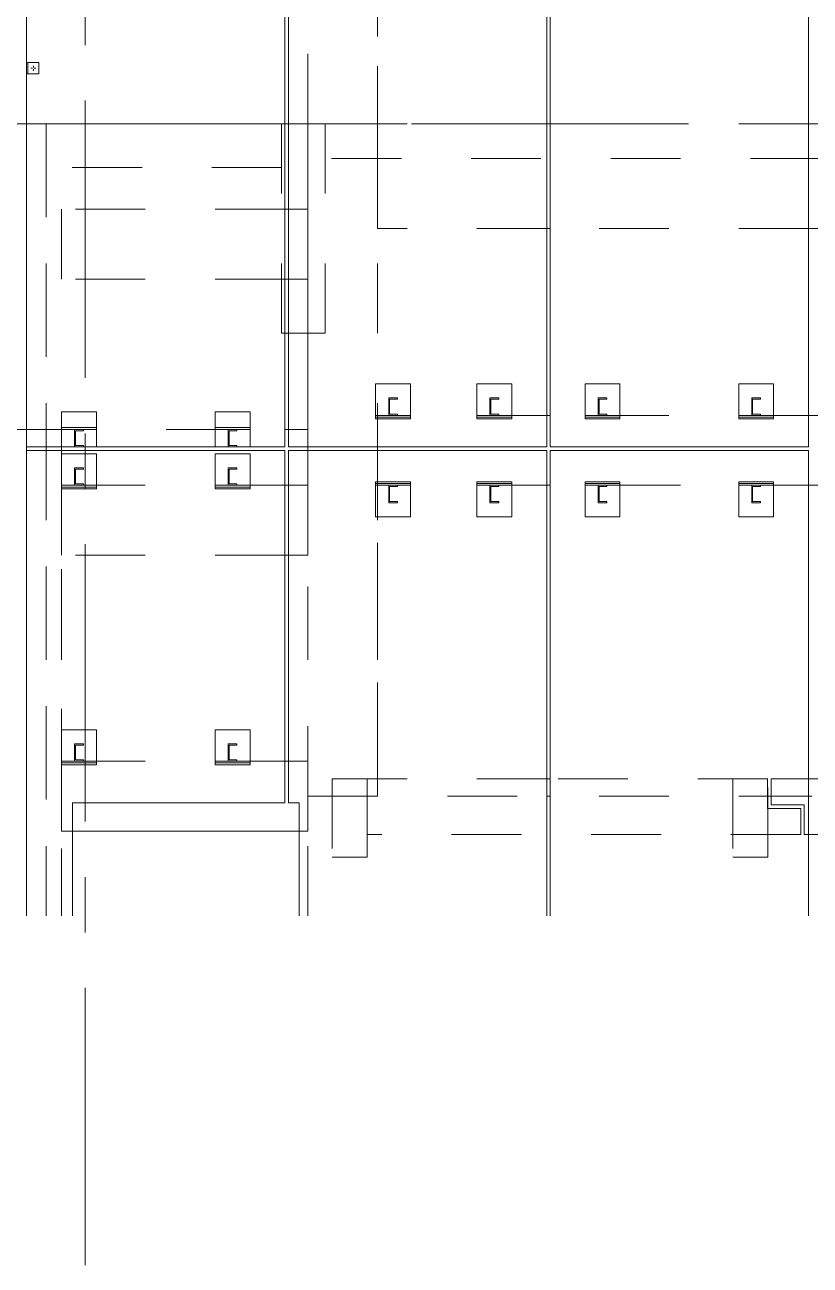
# Model space of a CAD drawing. Header units: millimetres. Extents: x 652937 to 1670132, y 1473552 to 2851037.
# Drawn here: x 663596.63 to 663601.13, y 1524455.21 to 1524462.31 of the extents above; entities that cross this region are included whole.
import ezdxf

# ---------------------------------------------------------------- set-up
doc = ezdxf.new("R2010")
doc.units = ezdxf.units.MM
doc.linetypes.add('XKITLINE00', pattern=[0])
doc.linetypes.add('XKITLINE02', pattern=[4, 2, -2])
for name, color, linetype, lineweight in [('Bolt', 7, 'Continuous', 0), ('Part', 7, 'Continuous', 0), ('S-GRID', 7, 'Continuous', 9)]:
    doc.layers.add(name, color=color, linetype=linetype, lineweight=lineweight)

# ---------------------------------------------------------------- blocks, each defined once
blk = doc.blocks.new('*A19991491')
at = {"layer": 'S-GRID', "color": 7, "linetype": 'XKITLINE00', "lineweight": 0}
for p, q in [((729.480443, 31.468115), (737.417943, 31.468115)), ((739.005443, 31.468115), (740.592943, 31.468115)), ((742.180443, 31.468115), (750.117943, 31.468115)), ((751.705443, 31.468115), (753.292943, 31.468115))]:
    blk.add_line(p, q, dxfattribs=at)
blk = doc.blocks.new('*A20001492')
at = {"layer": 'Part', "color": 7, "linetype": 'XKITLINE00', "lineweight": 0}
for p, q in [((694.159217, 31.468115), (716.152661, 31.468115)), ((694.159217, 31.468115), (694.159217, 25.957098)), ((723.652661, 31.468115), (723.552661, 31.468115)), ((731.152682, 31.468115), (731.052661, 31.468115)), ((738.652682, 31.468115), (738.552682, 31.468115)), ((694.159217, 23.357098), (694.159217, 22.718115)), ((694.159217, 22.718115), (731.152682, 22.718115)), ((738.652682, 22.718115), (738.552682, 22.718115))]:
    blk.add_line(p, q, dxfattribs=at)
at = {"layer": 'Part', "color": 7, "linetype": 'XKITLINE02', "lineweight": 0}
for p, q in [((694.159227, 22.718115), (694.159227, 31.468115)), ((716.152661, 31.468115), (723.552661, 31.468115)), ((739.209203, 31.468115), (723.652661, 31.468115)), ((731.052661, 31.468115), (723.652661, 31.468115)), ((738.552682, 31.468115), (731.152682, 31.468115)), ((739.209203, 31.468115), (739.209193, 31.468115)), ((739.209193, 31.468115), (739.209193, 22.718115)), ((739.209203, 22.718115), (739.209203, 31.468115)), ((694.159217, 25.957098), (694.159217, 23.357098)), ((731.152682, 22.718115), (738.552682, 22.718115)), ((739.209203, 22.718115), (738.652682, 22.718115)), ((739.209193, 22.718115), (739.209203, 22.718115))]:
    blk.add_line(p, q, dxfattribs=at)
blk = doc.blocks.new('*A22151706')
at = {"layer": 'Part', "color": 7, "linetype": 'XKITLINE02', "lineweight": 0}
for p, q in [((739.209193, 8.791279), (739.209193, 12.218115)), ((739.209193, 12.218115), (746.052682, 12.218115)), ((739.209262, 8.791279), (739.209262, 12.218115)), ((753.552682, 12.218115), (746.152682, 12.218115)), ((768.552682, 12.218115), (753.652682, 12.218115)), ((776.052682, 12.218115), (768.652682, 12.218115)), ((784.389207, 12.218115), (776.152682, 12.218115)), ((784.389138, 8.791279), (784.389138, 12.218115)), ((784.389207, 8.791279), (784.389207, 12.218115))]:
    blk.add_line(p, q, dxfattribs=at)
at = {"layer": 'Part', "color": 7, "linetype": 'XKITLINE00', "lineweight": 0}
for p, q in [((746.152682, 12.218115), (746.052682, 12.218115)), ((753.652682, 12.218115), (753.552682, 12.218115)), ((768.652682, 12.218115), (768.552682, 12.218115)), ((776.152682, 12.218115), (776.052682, 12.218115))]:
    blk.add_line(p, q, dxfattribs=at)
blk = doc.blocks.new('*A22161707')
at = {"layer": 'Part', "color": 7, "linetype": 'XKITLINE02', "lineweight": 0}
for p, q in [((752.38379, 12.718115), (751.38378, 12.718115)), ((751.38378, 12.718115), (751.38378, 10.468115)), ((752.38378, 10.468115), (752.38378, 12.718115)), ((752.38379, 10.468115), (751.38378, 10.468115))]:
    blk.add_line(p, q, dxfattribs=at)
blk = doc.blocks.new('*A22171708')
at = {"layer": 'Part', "color": 7, "linetype": 'XKITLINE02', "lineweight": 0}
for p, q in [((746.052682, 12.718115), (740.9091, 12.718115)), ((740.9091, 12.718115), (740.9091, 11.118115)), ((752.37924, 12.718115), (746.152682, 12.718115)), ((752.379231, 11.868115), (752.379231, 12.718115)), ((753.32924, 11.868115), (752.379231, 11.868115)), ((753.329231, 11.118115), (753.329231, 11.868115)), ((753.32924, 11.118115), (740.9091, 11.118115))]:
    blk.add_line(p, q, dxfattribs=at)
at = {"layer": 'Part', "color": 7, "linetype": 'XKITLINE00', "lineweight": 0}
blk.add_line((746.152682, 12.718115), (746.052682, 12.718115), dxfattribs=at)
blk = doc.blocks.new('*A22181709')
at = {"layer": 'Part', "color": 7, "linetype": 'XKITLINE02', "lineweight": 0}
for p, q in [((741.209193, 28.468115), (741.209193, 31.468115)), ((741.209193, 31.468115), (741.209201, 31.468115)), ((746.052682, 31.468115), (741.209193, 31.468115)), ((741.209201, 31.468115), (741.209201, 28.468115)), ((753.552682, 31.468115), (746.152682, 31.468115)), ((781.139193, 31.468115), (781.139201, 31.468115)), ((781.139201, 28.468115), (781.139201, 31.468115)), ((741.209201, 28.468115), (741.209193, 28.468115)), ((746.052682, 28.468115), (741.209193, 28.468115)), ((753.552682, 28.468115), (746.152682, 28.468115))]:
    blk.add_line(p, q, dxfattribs=at)
at = {"layer": 'Part', "color": 7, "linetype": 'XKITLINE00', "lineweight": 0}
for p, q in [((746.152682, 31.468115), (746.052682, 31.468115)), ((781.139201, 31.468115), (753.552682, 31.468115)), ((781.139193, 28.468115), (781.139193, 31.468115)), ((746.152682, 28.468115), (746.052682, 28.468115)), ((781.139201, 28.468115), (753.552682, 28.468115))]:
    blk.add_line(p, q, dxfattribs=at)
blk = doc.blocks.new('*A22191710')
at = {"layer": 'Part', "color": 7, "linetype": 'XKITLINE02', "lineweight": 0}
for p, q in [((739.709235, 31.468115), (739.709224, 31.468115)), ((739.709224, 31.468115), (781.889235, 31.468115)), ((739.709224, 30.468115), (739.709224, 31.468115)), ((781.889224, 31.468115), (781.889224, 30.468115)), ((781.889224, 30.468115), (739.709224, 30.468115)), ((781.889224, 30.468115), (781.889235, 30.468115))]:
    blk.add_line(p, q, dxfattribs=at)
blk = doc.blocks.new('*A22201711')
at = {"layer": 'Part', "color": 7, "linetype": 'XKITLINE02', "lineweight": 0}
for p, q in [((741.209193, 23.118115), (741.209193, 22.218115)), ((741.209193, 23.118115), (741.209201, 23.118115)), ((746.052682, 23.118115), (741.209193, 23.118115)), ((741.209201, 23.118115), (741.209201, 21.118115)), ((753.552682, 23.118115), (746.152682, 23.118115)), ((781.884195, 23.118115), (781.884203, 23.118115)), ((781.884203, 21.118115), (781.884203, 23.118115)), ((741.209193, 22.118115), (741.209193, 21.118115)), ((781.884195, 22.118115), (781.884195, 21.118115)), ((741.209193, 21.118115), (741.209201, 21.118115)), ((746.052682, 21.118115), (741.209193, 21.118115)), ((781.884203, 21.118115), (746.152682, 21.118115)), ((753.552682, 21.118115), (746.152682, 21.118115)), ((761.052682, 21.118115), (753.652682, 21.118115)), ((768.552682, 21.118115), (761.152682, 21.118115)), ((776.052682, 21.118115), (768.652682, 21.118115))]:
    blk.add_line(p, q, dxfattribs=at)
at = {"layer": 'Part', "color": 7, "linetype": 'XKITLINE00', "lineweight": 0}
for p, q in [((746.152682, 23.118115), (746.052682, 23.118115)), ((781.884203, 23.118115), (753.552682, 23.118115)), ((781.884195, 23.118115), (781.884195, 22.118115)), ((741.209193, 22.218115), (741.209193, 22.118115)), ((746.152682, 21.118115), (746.052682, 21.118115)), ((753.652682, 21.118115), (753.552682, 21.118115)), ((761.152682, 21.118115), (761.052682, 21.118115)), ((768.652682, 21.118115), (768.552682, 21.118115)), ((776.152682, 21.118115), (776.052682, 21.118115))]:
    blk.add_line(p, q, dxfattribs=at)
blk = doc.blocks.new('*A22211712')
at = {"layer": 'Part', "color": 7, "linetype": 'XKITLINE02', "lineweight": 0}
for p, q in [((752.552741, 21.168115), (751.552735, 21.168115)), ((751.552735, 21.118115), (751.552735, 21.168115)), ((752.552741, 21.118115), (751.552735, 21.118115)), ((751.552741, 21.118115), (751.552741, 21.168115)), ((752.552735, 21.168115), (752.552741, 21.168115)), ((752.552735, 21.118115), (752.552735, 21.168115)), ((752.552741, 21.118115), (752.552735, 21.118115)), ((752.552741, 21.168115), (752.552741, 21.118115))]:
    blk.add_line(p, q, dxfattribs=at)
blk = doc.blocks.new('*A22221713')
at = {"layer": 'Part', "color": 7, "linetype": 'XKITLINE02', "lineweight": 0}
for p, q in [((752.552719, 21.218115), (751.552716, 21.218115)), ((751.552716, 21.218115), (751.552716, 20.218115)), ((751.552719, 20.218115), (751.552719, 21.218115)), ((752.552716, 20.218115), (752.552716, 21.218115)), ((752.552719, 20.218115), (752.552719, 21.218115)), ((751.552716, 20.218115), (752.552719, 20.218115))]:
    blk.add_line(p, q, dxfattribs=at)
blk = doc.blocks.new('*A22231714')
at = {"layer": 'Part', "color": 7, "linetype": 'XKITLINE02', "lineweight": 0}
for p, q in [((752.552719, 24.018115), (751.552716, 24.018115)), ((751.552716, 24.018115), (751.552716, 23.018115)), ((751.552719, 23.018115), (751.552719, 24.018115)), ((752.552716, 23.018115), (752.552716, 24.018115)), ((752.552719, 23.018115), (752.552719, 24.018115)), ((751.552716, 23.018115), (752.552719, 23.018115))]:
    blk.add_line(p, q, dxfattribs=at)
blk = doc.blocks.new('*A22241715')
at = {"layer": 'Part', "color": 7, "linetype": 'XKITLINE02', "lineweight": 0}
for p, q in [((752.552741, 23.118115), (751.552735, 23.118115)), ((751.552735, 23.068115), (751.552735, 23.118115)), ((751.552741, 23.068115), (751.552741, 23.118115)), ((752.552735, 23.118115), (752.552741, 23.118115)), ((752.552735, 23.068115), (752.552735, 23.118115)), ((752.552741, 23.118115), (752.552741, 23.068115)), ((752.552741, 23.068115), (751.552735, 23.068115)), ((752.552741, 23.068115), (752.552735, 23.068115))]:
    blk.add_line(p, q, dxfattribs=at)
blk = doc.blocks.new('*A22321723')
at = {"layer": 'S-GRID', "color": 7, "linetype": 'XKITLINE00', "lineweight": 0}
for p, q in [((732.834214, 33.716279), (732.834214, 35.303779)), ((732.834214, 24.191279), (732.834214, 32.128779)), ((732.834214, 21.016279), (732.834214, 22.603779)), ((732.834214, 11.491279), (732.834214, 19.428779)), ((732.834214, 8.316279), (732.834214, 9.903779)), ((732.834214, -1.208721), (732.834214, 6.728779))]:
    blk.add_line(p, q, dxfattribs=at)
blk = doc.blocks.new('*A22341725')
at = {"layer": 'Part', "color": 7, "linetype": 'XKITLINE00', "lineweight": 0}
for p, q in [((731.152682, 22.218115), (731.152682, 37.118115)), ((738.552682, 22.218115), (738.552682, 37.118115)), ((738.552682, 22.218115), (731.152682, 22.218115)), ((731.152682, 8.791279), (731.152682, 22.118115)), ((731.152687, 22.118115), (731.152682, 22.118115)), ((731.152682, 22.118115), (738.552687, 22.118115)), ((738.552687, 22.218115), (738.552682, 22.218115)), ((738.552682, 22.118115), (738.552682, 12.024105)), ((732.465743, 12.024105), (732.465734, 12.024105)), ((732.465734, 12.024105), (732.465734, 8.791279)), ((738.552682, 12.024105), (732.465734, 12.024105)), ((738.552687, 12.024105), (738.552682, 12.024105))]:
    blk.add_line(p, q, dxfattribs=at)
at = {"layer": 'Part', "color": 7, "linetype": 'XKITLINE02', "lineweight": 0}
for p, q in [((731.152687, 22.218115), (731.152687, 37.118115)), ((738.552687, 37.118115), (738.552687, 22.218115)), ((731.152687, 8.791279), (731.152687, 22.118115)), ((738.552682, 22.218115), (738.552687, 22.218115)), ((738.552687, 22.118115), (738.552687, 12.024105)), ((732.465743, 8.791279), (732.465743, 12.024105)), ((738.552687, 12.024105), (738.552687, 12.024105))]:
    blk.add_line(p, q, dxfattribs=at)
blk = doc.blocks.new('*A22351726')
at = {"layer": 'Part', "color": 7, "linetype": 'XKITLINE00', "lineweight": 0}
for p, q in [((738.652682, 22.218115), (738.652682, 37.118115)), ((746.052682, 22.218115), (746.052682, 37.118115)), ((746.052682, 22.218115), (738.652682, 22.218115)), ((738.652687, 22.118115), (738.652682, 22.118115)), ((738.652682, 22.118115), (746.052687, 22.118115)), ((738.652682, 12.024104), (738.652682, 22.118115)), ((746.052687, 22.218115), (746.052682, 22.218115)), ((746.052682, 22.118115), (746.052682, 8.791279)), ((738.965734, 12.024104), (738.652682, 12.024104)), ((738.965743, 12.024104), (738.965734, 12.024104)), ((738.965734, 8.791279), (738.965734, 12.024104))]:
    blk.add_line(p, q, dxfattribs=at)
at = {"layer": 'Part', "color": 7, "linetype": 'XKITLINE02', "lineweight": 0}
for p, q in [((738.652687, 22.218115), (738.652687, 37.118115)), ((746.052687, 37.118115), (746.052687, 22.218115)), ((738.652687, 12.024104), (738.652687, 22.118115)), ((746.052682, 22.218115), (746.052687, 22.218115)), ((746.052687, 8.791279), (746.052687, 22.118115)), ((738.965743, 12.024104), (738.965743, 8.791279))]:
    blk.add_line(p, q, dxfattribs=at)
blk = doc.blocks.new('*A22401731')
at = {"layer": 'Part', "color": 7, "linetype": 'XKITLINE00', "lineweight": 0}
for p, q in [((746.152682, 22.218115), (746.152682, 37.118115)), ((753.552682, 22.218115), (753.552682, 37.118115)), ((753.552682, 22.218115), (746.152682, 22.218115)), ((746.152687, 22.118115), (746.152682, 22.118115)), ((746.152682, 22.118115), (753.552687, 22.118115)), ((746.152682, 8.791279), (746.152682, 22.118115)), ((753.552687, 22.218115), (753.552682, 22.218115)), ((753.552682, 8.791279), (753.552682, 22.118115))]:
    blk.add_line(p, q, dxfattribs=at)
at = {"layer": 'Part', "color": 7, "linetype": 'XKITLINE02', "lineweight": 0}
for p, q in [((746.152687, 22.218115), (746.152687, 37.118115)), ((753.552687, 22.218115), (753.552687, 37.118115)), ((746.152687, 8.791279), (746.152687, 22.118115)), ((753.552682, 22.218115), (753.552687, 22.218115)), ((753.552687, 22.118115), (753.552687, 8.791279))]:
    blk.add_line(p, q, dxfattribs=at)
blk = doc.blocks.new('*A22501741')
at = {"layer": 'Part', "color": 7, "linetype": 'XKITLINE02', "lineweight": 0}
for p, q in [((739.209193, 47.968115), (739.209193, 37.218115)), ((741.209201, 47.968115), (739.209193, 47.968115)), ((739.209201, 31.468115), (739.209201, 47.968115)), ((741.209193, 47.968115), (741.209193, 37.218115)), ((741.209201, 47.968115), (741.209193, 47.968115)), ((741.209201, 47.968115), (741.209201, 31.468115)), ((739.209193, 37.118115), (739.209193, 31.468115)), ((741.209193, 37.118115), (741.209193, 31.468115)), ((741.209201, 31.468115), (739.209193, 31.468115)), ((741.209193, 31.468115), (741.209201, 31.468115))]:
    blk.add_line(p, q, dxfattribs=at)
at = {"layer": 'Part', "color": 7, "linetype": 'XKITLINE00', "lineweight": 0}
for p, q in [((739.209193, 37.218115), (739.209193, 37.118115)), ((741.209193, 37.218115), (741.209193, 37.118115))]:
    blk.add_line(p, q, dxfattribs=at)
blk = doc.blocks.new('*A23061797')
at = {"layer": 'Part', "color": 7, "linetype": 'XKITLINE02', "lineweight": 0}
for p, q in [((732.152673, 22.718115), (731.152667, 22.718115)), ((731.152667, 22.718115), (731.152667, 22.218115)), ((731.152673, 8.791279), (731.152673, 22.718115)), ((732.152667, 22.718115), (732.152667, 22.218115)), ((732.152673, 22.718115), (732.152673, 8.791279)), ((731.152667, 22.118115), (731.152667, 8.791279)), ((732.152667, 22.118115), (732.152667, 8.791279))]:
    blk.add_line(p, q, dxfattribs=at)
at = {"layer": 'Part', "color": 7, "linetype": 'XKITLINE00', "lineweight": 0}
for p, q in [((731.152667, 22.218115), (731.152667, 22.118115)), ((732.152667, 22.218115), (732.152667, 22.118115))]:
    blk.add_line(p, q, dxfattribs=at)
blk = doc.blocks.new('*A23071798')
at = {"layer": 'Part', "color": 7, "linetype": 'XKITLINE02', "lineweight": 0}
for p, q in [((730.709196, 31.468115), (730.709203, 31.468115)), ((730.709196, 31.468115), (730.709196, 23.357098)), ((731.052661, 31.468115), (730.709196, 31.468115)), ((730.709203, 31.468115), (730.709203, 8.791279)), ((731.709203, 31.468115), (731.152682, 31.468115)), ((731.709196, 31.468115), (731.709196, 22.218115)), ((731.709203, 8.791279), (731.709203, 31.468115)), ((731.709196, 22.118115), (731.709196, 8.791279))]:
    blk.add_line(p, q, dxfattribs=at)
at = {"layer": 'Part', "color": 7, "linetype": 'XKITLINE00', "lineweight": 0}
for p, q in [((731.152682, 31.468115), (731.052661, 31.468115)), ((730.709196, 23.357098), (730.709196, 8.791279)), ((731.709196, 22.218115), (731.709196, 22.118115))]:
    blk.add_line(p, q, dxfattribs=at)
blk = doc.blocks.new('*A23081799')
at = {"layer": 'Part', "color": 7, "linetype": 'XKITLINE02', "lineweight": 0}
for p, q in [((739.209193, 31.468115), (739.209193, 22.218115)), ((741.209201, 31.468115), (739.209193, 31.468115)), ((739.209201, 12.218115), (739.209201, 31.468115)), ((741.209193, 31.468115), (741.209193, 22.218115)), ((741.209201, 31.468115), (741.209193, 31.468115)), ((741.209201, 31.468115), (741.209201, 12.218115)), ((739.209193, 22.118115), (739.209193, 12.218115)), ((741.209193, 22.118115), (741.209193, 12.218115)), ((741.209201, 12.218115), (739.209193, 12.218115)), ((741.209193, 12.218115), (741.209201, 12.218115))]:
    blk.add_line(p, q, dxfattribs=at)
at = {"layer": 'Part', "color": 7, "linetype": 'XKITLINE00', "lineweight": 0}
for p, q in [((739.209193, 22.218115), (739.209193, 22.118115)), ((741.209193, 22.218115), (741.209193, 22.118115))]:
    blk.add_line(p, q, dxfattribs=at)
blk = doc.blocks.new('*A23091800')
at = {"layer": 'Part', "color": 7, "linetype": 'XKITLINE02', "lineweight": 0}
for p, q in [((736.927734, 22.718115), (737.177739, 22.718115)), ((736.927734, 22.218115), (736.927734, 22.718115)), ((736.927739, 22.218115), (736.927739, 22.718115)), ((737.177739, 22.680615), (736.952734, 22.680615)), ((736.952734, 22.255615), (736.952734, 22.680615)), ((736.952739, 22.255615), (736.952739, 22.680615)), ((737.177734, 22.680615), (737.177734, 22.718115)), ((737.177739, 22.718115), (737.177739, 22.680615)), ((737.177739, 22.218115), (736.927734, 22.218115)), ((736.952734, 22.255615), (737.177739, 22.255615)), ((737.177734, 22.218115), (737.177734, 22.255615)), ((737.177739, 22.255615), (737.177739, 22.218115))]:
    blk.add_line(p, q, dxfattribs=at)
blk = doc.blocks.new('*A23101801')
at = {"layer": 'Part', "color": 7, "linetype": 'XKITLINE02', "lineweight": 0}
for p, q in [((737.552719, 23.218115), (736.552716, 23.218115)), ((736.552716, 23.218115), (736.552716, 22.218115)), ((736.552719, 22.218115), (736.552719, 23.218115)), ((737.552716, 22.218115), (737.552716, 23.218115)), ((737.552719, 22.218115), (737.552719, 23.218115)), ((736.552716, 22.218115), (737.552719, 22.218115))]:
    blk.add_line(p, q, dxfattribs=at)
blk = doc.blocks.new('*A23111802')
at = {"layer": 'Part', "color": 7, "linetype": 'XKITLINE02', "lineweight": 0}
for p, q in [((732.527734, 22.718115), (732.777739, 22.718115)), ((732.527734, 22.218115), (732.527734, 22.718115)), ((732.527739, 22.218115), (732.527739, 22.718115)), ((732.777739, 22.680615), (732.552734, 22.680615)), ((732.552734, 22.255615), (732.552734, 22.680615)), ((732.552739, 22.255615), (732.552739, 22.680615)), ((732.777734, 22.680615), (732.777734, 22.718115)), ((732.777739, 22.718115), (732.777739, 22.680615)), ((732.777739, 22.218115), (732.527734, 22.218115)), ((732.552734, 22.255615), (732.777739, 22.255615)), ((732.777734, 22.218115), (732.777734, 22.255615)), ((732.777739, 22.255615), (732.777739, 22.218115))]:
    blk.add_line(p, q, dxfattribs=at)
blk = doc.blocks.new('*A23121803')
at = {"layer": 'Part', "color": 7, "linetype": 'XKITLINE02', "lineweight": 0}
for p, q in [((733.152719, 23.218115), (732.152716, 23.218115)), ((732.152716, 23.218115), (732.152716, 22.218115)), ((732.152719, 22.218115), (732.152719, 23.218115)), ((733.152716, 22.218115), (733.152716, 23.218115)), ((733.152719, 22.218115), (733.152719, 23.218115)), ((732.152716, 22.218115), (733.152719, 22.218115))]:
    blk.add_line(p, q, dxfattribs=at)
blk = doc.blocks.new('*A23351826')
at = {"layer": 'Part', "color": 7, "linetype": 'XKITLINE02', "lineweight": 0}
for p, q in [((725.589236, 31.468115), (725.589227, 31.468115)), ((725.589227, 31.468115), (738.459236, 31.468115)), ((725.589227, 30.218115), (725.589227, 31.468115)), ((738.459227, 31.468115), (738.459227, 30.218115)), ((738.459227, 30.218115), (725.589227, 30.218115)), ((738.459227, 30.218115), (738.459236, 30.218115))]:
    blk.add_line(p, q, dxfattribs=at)
blk = doc.blocks.new('*A23361827')
at = {"layer": 'Part', "color": 7, "linetype": 'XKITLINE02', "lineweight": 0}
for p, q in [((739.709236, 31.468115), (738.459225, 31.468115)), ((738.459225, 31.468115), (738.459225, 25.468115)), ((739.709225, 25.468115), (739.709225, 31.468115)), ((739.709236, 25.468115), (738.459225, 25.468115))]:
    blk.add_line(p, q, dxfattribs=at)
blk = doc.blocks.new('*A24041895')
at = {"layer": 'Part', "color": 7, "linetype": 'XKITLINE02', "lineweight": 0}
for p, q in [((736.927734, 13.718115), (737.177739, 13.718115)), ((736.927734, 13.218115), (736.927734, 13.718115)), ((736.927739, 13.218115), (736.927739, 13.718115)), ((737.177739, 13.680615), (736.952734, 13.680615)), ((736.952734, 13.255615), (736.952734, 13.680615)), ((736.952739, 13.255615), (736.952739, 13.680615)), ((737.177734, 13.680615), (737.177734, 13.718115)), ((737.177739, 13.718115), (737.177739, 13.680615)), ((737.177739, 13.218115), (736.927734, 13.218115)), ((736.952734, 13.255615), (737.177739, 13.255615)), ((737.177734, 13.218115), (737.177734, 13.255615)), ((737.177739, 13.255615), (737.177739, 13.218115))]:
    blk.add_line(p, q, dxfattribs=at)
blk = doc.blocks.new('*A24051896')
at = {"layer": 'Part', "color": 7, "linetype": 'XKITLINE02', "lineweight": 0}
for p, q in [((732.527734, 13.718115), (732.777739, 13.718115)), ((732.527734, 13.218115), (732.527734, 13.718115)), ((732.527739, 13.218115), (732.527739, 13.718115)), ((732.777739, 13.680615), (732.552734, 13.680615)), ((732.552734, 13.255615), (732.552734, 13.680615)), ((732.552739, 13.255615), (732.552739, 13.680615)), ((732.777734, 13.680615), (732.777734, 13.718115)), ((732.777739, 13.718115), (732.777739, 13.680615)), ((732.777739, 13.218115), (732.527734, 13.218115)), ((732.552734, 13.255615), (732.777739, 13.255615)), ((732.777734, 13.218115), (732.777734, 13.255615)), ((732.777739, 13.255615), (732.777739, 13.218115))]:
    blk.add_line(p, q, dxfattribs=at)
blk = doc.blocks.new('*A24061897')
at = {"layer": 'Part', "color": 7, "linetype": 'XKITLINE02', "lineweight": 0}
for p, q in [((737.552719, 14.118115), (736.552716, 14.118115)), ((736.552716, 14.118115), (736.552716, 13.118115)), ((736.552719, 13.118115), (736.552719, 14.118115)), ((737.552716, 13.118115), (737.552716, 14.118115)), ((737.552719, 13.118115), (737.552719, 14.118115)), ((736.552716, 13.118115), (737.552719, 13.118115))]:
    blk.add_line(p, q, dxfattribs=at)
blk = doc.blocks.new('*A24071898')
at = {"layer": 'Part', "color": 7, "linetype": 'XKITLINE02', "lineweight": 0}
for p, q in [((733.152719, 14.118115), (732.152716, 14.118115)), ((732.152716, 14.118115), (732.152716, 13.118115)), ((732.152719, 13.118115), (732.152719, 14.118115)), ((733.152716, 13.118115), (733.152716, 14.118115)), ((733.152719, 13.118115), (733.152719, 14.118115)), ((732.152716, 13.118115), (733.152719, 13.118115))]:
    blk.add_line(p, q, dxfattribs=at)
blk = doc.blocks.new('*A24081899')
at = {"layer": 'Part', "color": 7, "linetype": 'XKITLINE02', "lineweight": 0}
for p, q in [((737.552741, 13.218115), (736.552735, 13.218115)), ((736.552735, 13.168115), (736.552735, 13.218115)), ((737.552741, 13.168115), (736.552735, 13.168115)), ((736.552741, 13.168115), (736.552741, 13.218115)), ((737.552735, 13.218115), (737.552741, 13.218115)), ((737.552735, 13.168115), (737.552735, 13.218115)), ((737.552741, 13.168115), (737.552735, 13.168115)), ((737.552741, 13.218115), (737.552741, 13.168115))]:
    blk.add_line(p, q, dxfattribs=at)
blk = doc.blocks.new('*A24091900')
at = {"layer": 'Part', "color": 7, "linetype": 'XKITLINE02', "lineweight": 0}
for p, q in [((733.152741, 13.218115), (732.152735, 13.218115)), ((732.152735, 13.168115), (732.152735, 13.218115)), ((733.152741, 13.168115), (732.152735, 13.168115)), ((732.152741, 13.168115), (732.152741, 13.218115)), ((733.152735, 13.218115), (733.152741, 13.218115)), ((733.152735, 13.168115), (733.152735, 13.218115)), ((733.152741, 13.168115), (733.152735, 13.168115)), ((733.152741, 13.218115), (733.152741, 13.168115))]:
    blk.add_line(p, q, dxfattribs=at)
blk = doc.blocks.new('*A24101901')
at = {"layer": 'Part', "color": 7, "linetype": 'XKITLINE02', "lineweight": 0}
for p, q in [((732.152667, 11.218115), (732.152667, 13.218115)), ((732.152667, 13.218115), (732.152673, 13.218115)), ((738.552682, 13.218115), (732.152667, 13.218115)), ((732.152673, 13.218115), (732.152673, 11.218115)), ((739.209204, 13.218115), (738.652682, 13.218115)), ((739.209197, 11.218115), (739.209197, 13.218115)), ((739.209204, 11.218115), (739.209204, 13.218115)), ((732.152673, 11.218115), (732.152667, 11.218115)), ((732.465734, 11.218115), (732.152667, 11.218115)), ((739.209204, 11.218115), (738.965734, 11.218115))]:
    blk.add_line(p, q, dxfattribs=at)
at = {"layer": 'Part', "color": 7, "linetype": 'XKITLINE00', "lineweight": 0}
for p, q in [((738.652682, 13.218115), (738.552682, 13.218115)), ((738.965734, 11.218115), (732.465734, 11.218115))]:
    blk.add_line(p, q, dxfattribs=at)
blk = doc.blocks.new('*A24111902')
at = {"layer": 'Part', "color": 7, "linetype": 'XKITLINE02', "lineweight": 0}
for p, q in [((740.909234, 12.718115), (739.909223, 12.718115)), ((739.909223, 12.718115), (739.909223, 10.468115)), ((740.909223, 10.468115), (740.909223, 12.718115)), ((740.909234, 10.468115), (739.909223, 10.468115))]:
    blk.add_line(p, q, dxfattribs=at)
blk = doc.blocks.new('*A24121903')
at = {"layer": 'Part', "color": 7, "linetype": 'XKITLINE02', "lineweight": 0}
for p, q in [((744.427734, 21.118115), (744.677739, 21.118115)), ((744.427734, 20.618115), (744.427734, 21.118115)), ((744.427739, 20.618115), (744.427739, 21.118115)), ((744.677739, 21.080615), (744.452734, 21.080615)), ((744.452734, 20.655615), (744.452734, 21.080615)), ((744.452739, 20.655615), (744.452739, 21.080615)), ((744.677734, 21.080615), (744.677734, 21.118115)), ((744.677739, 21.118115), (744.677739, 21.080615)), ((744.677739, 20.618115), (744.427734, 20.618115)), ((744.452734, 20.655615), (744.677739, 20.655615)), ((744.677734, 20.618115), (744.677734, 20.655615)), ((744.677739, 20.655615), (744.677739, 20.618115))]:
    blk.add_line(p, q, dxfattribs=at)
blk = doc.blocks.new('*A24131904')
at = {"layer": 'Part', "color": 7, "linetype": 'XKITLINE02', "lineweight": 0}
for p, q in [((741.527734, 21.118115), (741.777739, 21.118115)), ((741.527734, 20.618115), (741.527734, 21.118115)), ((741.527739, 20.618115), (741.527739, 21.118115)), ((741.777739, 21.080615), (741.552734, 21.080615)), ((741.552734, 20.655615), (741.552734, 21.080615)), ((741.552739, 20.655615), (741.552739, 21.080615)), ((741.777734, 21.080615), (741.777734, 21.118115)), ((741.777739, 21.118115), (741.777739, 21.080615)), ((741.777739, 20.618115), (741.527734, 20.618115)), ((741.552734, 20.655615), (741.777739, 20.655615)), ((741.777734, 20.618115), (741.777734, 20.655615)), ((741.777739, 20.655615), (741.777739, 20.618115))]:
    blk.add_line(p, q, dxfattribs=at)
blk = doc.blocks.new('*A24141905')
at = {"layer": 'Part', "color": 7, "linetype": 'XKITLINE02', "lineweight": 0}
for p, q in [((745.052741, 21.168115), (744.052735, 21.168115)), ((744.052735, 21.118115), (744.052735, 21.168115)), ((745.052741, 21.118115), (744.052735, 21.118115)), ((744.052741, 21.118115), (744.052741, 21.168115)), ((745.052735, 21.168115), (745.052741, 21.168115)), ((745.052735, 21.118115), (745.052735, 21.168115)), ((745.052741, 21.118115), (745.052735, 21.118115)), ((745.052741, 21.168115), (745.052741, 21.118115))]:
    blk.add_line(p, q, dxfattribs=at)
blk = doc.blocks.new('*A24151906')
at = {"layer": 'Part', "color": 7, "linetype": 'XKITLINE02', "lineweight": 0}
for p, q in [((742.152741, 21.168115), (741.152735, 21.168115)), ((741.152735, 21.118115), (741.152735, 21.168115)), ((742.152741, 21.118115), (741.152735, 21.118115)), ((741.152741, 21.118115), (741.152741, 21.168115)), ((742.152735, 21.168115), (742.152741, 21.168115)), ((742.152735, 21.118115), (742.152735, 21.168115)), ((742.152741, 21.118115), (742.152735, 21.118115)), ((742.152741, 21.168115), (742.152741, 21.118115))]:
    blk.add_line(p, q, dxfattribs=at)
blk = doc.blocks.new('*A24161907')
at = {"layer": 'Part', "color": 7, "linetype": 'XKITLINE02', "lineweight": 0}
for p, q in [((745.052719, 21.218115), (744.052716, 21.218115)), ((744.052716, 21.218115), (744.052716, 20.218115)), ((744.052719, 20.218115), (744.052719, 21.218115)), ((745.052716, 20.218115), (745.052716, 21.218115)), ((745.052719, 20.218115), (745.052719, 21.218115)), ((744.052716, 20.218115), (745.052719, 20.218115))]:
    blk.add_line(p, q, dxfattribs=at)
blk = doc.blocks.new('*A24171908')
at = {"layer": 'Part', "color": 7, "linetype": 'XKITLINE02', "lineweight": 0}
for p, q in [((742.152719, 21.218115), (741.152716, 21.218115)), ((741.152716, 21.218115), (741.152716, 20.218115)), ((741.152719, 20.218115), (741.152719, 21.218115)), ((742.152716, 20.218115), (742.152716, 21.218115)), ((742.152719, 20.218115), (742.152719, 21.218115)), ((741.152716, 20.218115), (742.152719, 20.218115))]:
    blk.add_line(p, q, dxfattribs=at)
blk = doc.blocks.new('*A24181909')
at = {"layer": 'Part', "color": 7, "linetype": 'XKITLINE02', "lineweight": 0}
for p, q in [((748.152719, 21.218115), (747.152716, 21.218115)), ((747.152716, 21.218115), (747.152716, 20.218115)), ((747.152719, 20.218115), (747.152719, 21.218115)), ((748.152716, 20.218115), (748.152716, 21.218115)), ((748.152719, 20.218115), (748.152719, 21.218115)), ((747.152716, 20.218115), (748.152719, 20.218115))]:
    blk.add_line(p, q, dxfattribs=at)
blk = doc.blocks.new('*A24191910')
at = {"layer": 'Part', "color": 7, "linetype": 'XKITLINE02', "lineweight": 0}
for p, q in [((748.152741, 21.168115), (747.152735, 21.168115)), ((747.152735, 21.118115), (747.152735, 21.168115)), ((748.152741, 21.118115), (747.152735, 21.118115)), ((747.152741, 21.118115), (747.152741, 21.168115)), ((748.152735, 21.168115), (748.152741, 21.168115)), ((748.152735, 21.118115), (748.152735, 21.168115)), ((748.152741, 21.118115), (748.152735, 21.118115)), ((748.152741, 21.168115), (748.152741, 21.118115))]:
    blk.add_line(p, q, dxfattribs=at)
blk = doc.blocks.new('*A24201911')
at = {"layer": 'Part', "color": 7, "linetype": 'XKITLINE02', "lineweight": 0}
for p, q in [((747.527734, 21.118115), (747.777739, 21.118115)), ((747.527734, 20.618115), (747.527734, 21.118115)), ((747.527739, 20.618115), (747.527739, 21.118115)), ((747.777739, 21.080615), (747.552734, 21.080615)), ((747.552734, 20.655615), (747.552734, 21.080615)), ((747.552739, 20.655615), (747.552739, 21.080615)), ((747.777734, 21.080615), (747.777734, 21.118115)), ((747.777739, 21.118115), (747.777739, 21.080615)), ((747.777739, 20.618115), (747.527734, 20.618115)), ((747.552734, 20.655615), (747.777739, 20.655615)), ((747.777734, 20.618115), (747.777734, 20.655615)), ((747.777739, 20.655615), (747.777739, 20.618115))]:
    blk.add_line(p, q, dxfattribs=at)
blk = doc.blocks.new('*A24211912')
at = {"layer": 'Part', "color": 7, "linetype": 'XKITLINE02', "lineweight": 0}
for p, q in [((732.152667, 19.118115), (732.152667, 21.118115)), ((732.152667, 21.118115), (732.152673, 21.118115)), ((738.552682, 21.118115), (732.152667, 21.118115)), ((732.152673, 21.118115), (732.152673, 19.118115)), ((739.209204, 21.118115), (736.927734, 21.118115)), ((739.209197, 19.118115), (739.209197, 21.118115)), ((739.209204, 21.118115), (739.209204, 19.118115)), ((732.152673, 19.118115), (732.152667, 19.118115)), ((738.552682, 19.118115), (732.152667, 19.118115)), ((739.209204, 19.118115), (738.652682, 19.118115))]:
    blk.add_line(p, q, dxfattribs=at)
at = {"layer": 'Part', "color": 7, "linetype": 'XKITLINE00', "lineweight": 0}
for p, q in [((738.652682, 21.118115), (738.552682, 21.118115)), ((738.652682, 19.118115), (738.552682, 19.118115))]:
    blk.add_line(p, q, dxfattribs=at)
blk = doc.blocks.new('*A24221913')
at = {"layer": 'Part', "color": 7, "linetype": 'XKITLINE02', "lineweight": 0}
for p, q in [((736.927734, 21.618115), (737.177739, 21.618115)), ((736.927734, 21.118115), (736.927734, 21.618115)), ((736.927739, 21.118115), (736.927739, 21.618115)), ((737.177739, 21.580615), (736.952734, 21.580615)), ((736.952734, 21.155615), (736.952734, 21.580615)), ((736.952739, 21.155615), (736.952739, 21.580615)), ((737.177734, 21.580615), (737.177734, 21.618115)), ((737.177739, 21.618115), (737.177739, 21.580615)), ((737.177739, 21.118115), (736.927734, 21.118115)), ((736.952734, 21.155615), (737.177739, 21.155615)), ((737.177734, 21.118115), (737.177734, 21.155615)), ((737.177739, 21.155615), (737.177739, 21.118115))]:
    blk.add_line(p, q, dxfattribs=at)
blk = doc.blocks.new('*A24231914')
at = {"layer": 'Part', "color": 7, "linetype": 'XKITLINE02', "lineweight": 0}
for p, q in [((737.552719, 22.018115), (736.552716, 22.018115)), ((736.552716, 22.018115), (736.552716, 21.018115)), ((736.552719, 21.018115), (736.552719, 22.018115)), ((737.552716, 21.018115), (737.552716, 22.018115)), ((737.552719, 21.018115), (737.552719, 22.018115)), ((736.552716, 21.018115), (737.552719, 21.018115))]:
    blk.add_line(p, q, dxfattribs=at)
blk = doc.blocks.new('*A24241915')
at = {"layer": 'Part', "color": 7, "linetype": 'XKITLINE02', "lineweight": 0}
for p, q in [((737.552741, 21.118115), (736.552735, 21.118115)), ((736.552735, 21.068115), (736.552735, 21.118115)), ((737.552741, 21.068115), (736.552735, 21.068115)), ((736.552741, 21.068115), (736.552741, 21.118115)), ((737.552735, 21.118115), (737.552741, 21.118115)), ((737.552735, 21.068115), (737.552735, 21.118115)), ((737.552741, 21.068115), (737.552735, 21.068115)), ((737.552741, 21.118115), (737.552741, 21.068115))]:
    blk.add_line(p, q, dxfattribs=at)
blk = doc.blocks.new('*A24251916')
at = {"layer": 'Part', "color": 7, "linetype": 'XKITLINE02', "lineweight": 0}
for p, q in [((733.152719, 22.018115), (732.152716, 22.018115)), ((732.152716, 22.018115), (732.152716, 21.018115)), ((732.152719, 21.018115), (732.152719, 22.018115)), ((733.152716, 21.018115), (733.152716, 22.018115)), ((733.152719, 21.018115), (733.152719, 22.018115)), ((732.152716, 21.018115), (733.152719, 21.018115))]:
    blk.add_line(p, q, dxfattribs=at)
blk = doc.blocks.new('*A24261917')
at = {"layer": 'Part', "color": 7, "linetype": 'XKITLINE02', "lineweight": 0}
for p, q in [((732.527734, 21.618115), (732.777739, 21.618115)), ((732.527734, 21.118115), (732.527734, 21.618115)), ((732.527739, 21.118115), (732.527739, 21.618115)), ((732.777739, 21.580615), (732.552734, 21.580615)), ((732.552734, 21.155615), (732.552734, 21.580615)), ((732.552739, 21.155615), (732.552739, 21.580615)), ((732.777734, 21.580615), (732.777734, 21.618115)), ((732.777739, 21.618115), (732.777739, 21.580615)), ((732.777739, 21.118115), (732.527734, 21.118115)), ((732.552734, 21.155615), (732.777739, 21.155615)), ((732.777734, 21.118115), (732.777734, 21.155615)), ((732.777739, 21.155615), (732.777739, 21.118115))]:
    blk.add_line(p, q, dxfattribs=at)
blk = doc.blocks.new('*A24271918')
at = {"layer": 'Part', "color": 7, "linetype": 'XKITLINE02', "lineweight": 0}
for p, q in [((733.152741, 21.118115), (732.152735, 21.118115)), ((732.152735, 21.068115), (732.152735, 21.118115)), ((733.152741, 21.068115), (732.152735, 21.068115)), ((732.152741, 21.068115), (732.152741, 21.118115)), ((733.152735, 21.118115), (733.152741, 21.118115)), ((733.152735, 21.068115), (733.152735, 21.118115)), ((733.152741, 21.068115), (733.152735, 21.068115)), ((733.152741, 21.118115), (733.152741, 21.068115))]:
    blk.add_line(p, q, dxfattribs=at)
blk = doc.blocks.new('*A24281919')
at = {"layer": 'Part', "color": 7, "linetype": 'XKITLINE02', "lineweight": 0}
for p, q in [((744.427734, 23.618115), (744.677739, 23.618115)), ((744.427734, 23.118115), (744.427734, 23.618115)), ((744.427739, 23.118115), (744.427739, 23.618115)), ((744.677739, 23.580615), (744.452734, 23.580615)), ((744.452734, 23.155615), (744.452734, 23.580615)), ((744.452739, 23.155615), (744.452739, 23.580615)), ((744.677734, 23.580615), (744.677734, 23.618115)), ((744.677739, 23.618115), (744.677739, 23.580615)), ((744.677739, 23.118115), (744.427734, 23.118115)), ((744.452734, 23.155615), (744.677739, 23.155615)), ((744.677734, 23.118115), (744.677734, 23.155615)), ((744.677739, 23.155615), (744.677739, 23.118115))]:
    blk.add_line(p, q, dxfattribs=at)
blk = doc.blocks.new('*A24291920')
at = {"layer": 'Part', "color": 7, "linetype": 'XKITLINE02', "lineweight": 0}
for p, q in [((741.527734, 23.618115), (741.777739, 23.618115)), ((741.527734, 23.118115), (741.527734, 23.618115)), ((741.527739, 23.118115), (741.527739, 23.618115)), ((741.777739, 23.580615), (741.552734, 23.580615)), ((741.552734, 23.155615), (741.552734, 23.580615)), ((741.552739, 23.155615), (741.552739, 23.580615)), ((741.777734, 23.580615), (741.777734, 23.618115)), ((741.777739, 23.618115), (741.777739, 23.580615)), ((741.777739, 23.118115), (741.527734, 23.118115)), ((741.552734, 23.155615), (741.777739, 23.155615)), ((741.777734, 23.118115), (741.777734, 23.155615)), ((741.777739, 23.155615), (741.777739, 23.118115))]:
    blk.add_line(p, q, dxfattribs=at)
blk = doc.blocks.new('*A24301921')
at = {"layer": 'Part', "color": 7, "linetype": 'XKITLINE02', "lineweight": 0}
for p, q in [((745.052719, 24.018115), (744.052716, 24.018115)), ((744.052716, 24.018115), (744.052716, 23.018115)), ((744.052719, 23.018115), (744.052719, 24.018115)), ((745.052716, 23.018115), (745.052716, 24.018115)), ((745.052719, 23.018115), (745.052719, 24.018115)), ((744.052716, 23.018115), (745.052719, 23.018115))]:
    blk.add_line(p, q, dxfattribs=at)
blk = doc.blocks.new('*A24311922')
at = {"layer": 'Part', "color": 7, "linetype": 'XKITLINE02', "lineweight": 0}
for p, q in [((742.152719, 24.018115), (741.152716, 24.018115)), ((741.152716, 24.018115), (741.152716, 23.018115)), ((741.152719, 23.018115), (741.152719, 24.018115)), ((742.152716, 23.018115), (742.152716, 24.018115)), ((742.152719, 23.018115), (742.152719, 24.018115)), ((741.152716, 23.018115), (742.152719, 23.018115))]:
    blk.add_line(p, q, dxfattribs=at)
blk = doc.blocks.new('*A24321923')
at = {"layer": 'Part', "color": 7, "linetype": 'XKITLINE02', "lineweight": 0}
for p, q in [((745.052741, 23.118115), (744.052735, 23.118115)), ((744.052735, 23.068115), (744.052735, 23.118115)), ((744.052741, 23.068115), (744.052741, 23.118115)), ((745.052735, 23.118115), (745.052741, 23.118115)), ((745.052735, 23.068115), (745.052735, 23.118115)), ((745.052741, 23.118115), (745.052741, 23.068115)), ((745.052741, 23.068115), (744.052735, 23.068115)), ((745.052741, 23.068115), (745.052735, 23.068115))]:
    blk.add_line(p, q, dxfattribs=at)
blk = doc.blocks.new('*A24331924')
at = {"layer": 'Part', "color": 7, "linetype": 'XKITLINE02', "lineweight": 0}
for p, q in [((742.152741, 23.118115), (741.152735, 23.118115)), ((741.152735, 23.068115), (741.152735, 23.118115)), ((741.152741, 23.068115), (741.152741, 23.118115)), ((742.152735, 23.118115), (742.152741, 23.118115)), ((742.152735, 23.068115), (742.152735, 23.118115)), ((742.152741, 23.118115), (742.152741, 23.068115)), ((742.152741, 23.068115), (741.152735, 23.068115)), ((742.152741, 23.068115), (742.152735, 23.068115))]:
    blk.add_line(p, q, dxfattribs=at)
blk = doc.blocks.new('*A24341925')
at = {"layer": 'Part', "color": 7, "linetype": 'XKITLINE02', "lineweight": 0}
for p, q in [((748.152741, 23.118115), (747.152735, 23.118115)), ((747.152735, 23.068115), (747.152735, 23.118115)), ((747.152741, 23.068115), (747.152741, 23.118115)), ((748.152735, 23.118115), (748.152741, 23.118115)), ((748.152735, 23.068115), (748.152735, 23.118115)), ((748.152741, 23.118115), (748.152741, 23.068115)), ((748.152741, 23.068115), (747.152735, 23.068115)), ((748.152741, 23.068115), (748.152735, 23.068115))]:
    blk.add_line(p, q, dxfattribs=at)
blk = doc.blocks.new('*A24351926')
at = {"layer": 'Part', "color": 7, "linetype": 'XKITLINE02', "lineweight": 0}
for p, q in [((748.152719, 24.018115), (747.152716, 24.018115)), ((747.152716, 24.018115), (747.152716, 23.018115)), ((747.152719, 23.018115), (747.152719, 24.018115)), ((748.152716, 23.018115), (748.152716, 24.018115)), ((748.152719, 23.018115), (748.152719, 24.018115)), ((747.152716, 23.018115), (748.152719, 23.018115))]:
    blk.add_line(p, q, dxfattribs=at)
blk = doc.blocks.new('*A24361927')
at = {"layer": 'Part', "color": 7, "linetype": 'XKITLINE02', "lineweight": 0}
for p, q in [((747.527734, 23.618115), (747.777739, 23.618115)), ((747.527734, 23.118115), (747.527734, 23.618115)), ((747.527739, 23.118115), (747.527739, 23.618115)), ((747.777739, 23.580615), (747.552734, 23.580615)), ((747.552734, 23.155615), (747.552734, 23.580615)), ((747.552739, 23.155615), (747.552739, 23.580615)), ((747.777734, 23.580615), (747.777734, 23.618115)), ((747.777739, 23.618115), (747.777739, 23.580615)), ((747.777739, 23.118115), (747.527734, 23.118115)), ((747.552734, 23.155615), (747.777739, 23.155615)), ((747.777734, 23.118115), (747.777734, 23.155615)), ((747.777739, 23.155615), (747.777739, 23.118115))]:
    blk.add_line(p, q, dxfattribs=at)
blk = doc.blocks.new('*A24371928')
at = {"layer": 'Part', "color": 7, "linetype": 'XKITLINE02', "lineweight": 0}
for p, q in [((732.152667, 27.018115), (732.152667, 29.018115)), ((732.152667, 29.018115), (732.152673, 29.018115)), ((738.552682, 29.018115), (732.152667, 29.018115)), ((732.152673, 29.018115), (732.152673, 27.018115)), ((739.209204, 29.018115), (738.652682, 29.018115)), ((739.209197, 27.018115), (739.209197, 29.018115)), ((739.209204, 27.018115), (739.209204, 29.018115)), ((732.152673, 27.018115), (732.152667, 27.018115)), ((738.552682, 27.018115), (732.152667, 27.018115)), ((739.209204, 27.018115), (738.652682, 27.018115))]:
    blk.add_line(p, q, dxfattribs=at)
at = {"layer": 'Part', "color": 7, "linetype": 'XKITLINE00', "lineweight": 0}
for p, q in [((738.652682, 29.018115), (738.552682, 29.018115)), ((738.652682, 27.018115), (738.552682, 27.018115))]:
    blk.add_line(p, q, dxfattribs=at)
blk = doc.blocks.new('*A24411932')
at = {"layer": 'Part', "color": 7, "linetype": 'XKITLINE02', "lineweight": 0}
for p, q in [((737.552741, 22.768115), (736.552735, 22.768115)), ((736.552735, 22.718115), (736.552735, 22.768115)), ((736.552741, 22.718115), (736.552741, 22.768115)), ((737.552735, 22.768115), (737.552741, 22.768115)), ((737.552735, 22.718115), (737.552735, 22.768115)), ((737.552741, 22.768115), (737.552741, 22.718115)), ((737.552741, 22.718115), (736.552735, 22.718115)), ((737.552741, 22.718115), (737.552735, 22.718115))]:
    blk.add_line(p, q, dxfattribs=at)
blk = doc.blocks.new('*A24471938')
at = {"layer": 'Part', "color": 7, "linetype": 'XKITLINE02', "lineweight": 0}
for p, q in [((733.152741, 22.768115), (732.152735, 22.768115)), ((732.152735, 22.718115), (732.152735, 22.768115)), ((732.152741, 22.718115), (732.152741, 22.768115)), ((733.152735, 22.768115), (733.152741, 22.768115)), ((733.152735, 22.718115), (733.152735, 22.768115)), ((733.152741, 22.768115), (733.152741, 22.718115)), ((733.152741, 22.718115), (732.152735, 22.718115)), ((733.152741, 22.718115), (733.152735, 22.718115))]:
    blk.add_line(p, q, dxfattribs=at)
blk = doc.blocks.new('*A24631954')
at = {"layer": 'Part', "color": 7, "linetype": 'XKITLINE00', "lineweight": 0}
for p, q in [((731.148418, 33.218115), (731.148415, 33.218115)), ((731.148415, 33.218115), (731.152682, 33.218115)), ((731.148415, 32.893115), (731.148415, 33.218115)), ((731.148418, 32.893115), (731.148415, 32.893115)), ((731.152682, 32.893115), (731.148415, 32.893115))]:
    blk.add_line(p, q, dxfattribs=at)
at = {"layer": 'Part', "color": 7, "linetype": 'XKITLINE02', "lineweight": 0}
for p, q in [((731.152682, 33.218115), (731.498415, 33.218115)), ((731.188415, 33.218115), (731.188415, 32.893115)), ((731.498415, 33.218115), (731.498415, 32.893115)), ((731.498415, 32.893115), (731.498415, 33.218115)), ((731.498415, 32.893115), (731.152682, 32.893115)), ((731.188418, 32.893115), (731.188415, 32.893115))]:
    blk.add_line(p, q, dxfattribs=at)
blk = doc.blocks.new('*A24641955')
at = {"layer": 'Bolt', "color": 7, "linetype": 'XKITLINE00', "lineweight": 0}
for p, q in [((731.278415, 33.055615), (731.325035, 33.055615)), ((731.348415, 33.125615), (731.348415, 33.078995)), ((731.348415, 32.985615), (731.348415, 33.032235)), ((731.418415, 33.055615), (731.371795, 33.055615))]:
    blk.add_line(p, q, dxfattribs=at)
blk = doc.blocks.new('*A25632054')
at = {"layer": 'Part', "color": 7, "linetype": 'XKITLINE02', "lineweight": 0}
for p, q in [((751.927734, 21.118115), (752.177739, 21.118115)), ((751.927734, 20.618115), (751.927734, 21.118115)), ((751.927739, 20.618115), (751.927739, 21.118115)), ((752.177739, 21.080615), (751.952734, 21.080615)), ((751.952734, 20.655615), (751.952734, 21.080615)), ((751.952739, 20.655615), (751.952739, 21.080615)), ((752.177734, 21.080615), (752.177734, 21.118115)), ((752.177739, 21.118115), (752.177739, 21.080615)), ((752.177739, 20.618115), (751.927734, 20.618115)), ((751.952734, 20.655615), (752.177739, 20.655615)), ((752.177734, 20.618115), (752.177734, 20.655615)), ((752.177739, 20.655615), (752.177739, 20.618115))]:
    blk.add_line(p, q, dxfattribs=at)
blk = doc.blocks.new('*A25642055')
at = {"layer": 'Part', "color": 7, "linetype": 'XKITLINE02', "lineweight": 0}
for p, q in [((751.927734, 23.618115), (752.177739, 23.618115)), ((751.927734, 23.118115), (751.927734, 23.618115)), ((751.927739, 23.118115), (751.927739, 23.618115)), ((752.177739, 23.580615), (751.952734, 23.580615)), ((751.952734, 23.155615), (751.952734, 23.580615)), ((751.952739, 23.155615), (751.952739, 23.580615)), ((752.177734, 23.580615), (752.177734, 23.618115)), ((752.177739, 23.618115), (752.177739, 23.580615)), ((752.177739, 23.118115), (751.927734, 23.118115)), ((751.952734, 23.155615), (752.177739, 23.155615)), ((752.177734, 23.118115), (752.177734, 23.155615)), ((752.177739, 23.155615), (752.177739, 23.118115))]:
    blk.add_line(p, q, dxfattribs=at)
blk = doc.blocks.new('*A25782069')
at = {"layer": 'Part', "color": 7, "linetype": 'XKITLINE02', "lineweight": 0}
for p, q in [((752.479236, 12.718115), (752.479227, 12.718115)), ((753.552682, 12.718115), (752.479227, 12.718115)), ((752.479227, 12.718115), (752.479227, 11.968115)), ((754.884227, 12.718115), (753.652682, 12.718115)), ((754.884236, 12.718115), (754.884227, 12.718115)), ((754.884227, 12.593115), (754.884227, 12.718115)), ((754.884236, 12.593115), (754.884227, 12.593115)), ((755.134227, 12.593115), (754.884227, 12.593115)), ((755.044227, 11.843115), (755.134227, 12.593115)), ((755.134236, 12.593115), (755.134227, 12.593115)), ((752.479236, 11.968115), (752.479227, 11.968115)), ((752.479227, 11.968115), (753.429227, 11.968115)), ((753.429236, 11.968115), (753.429227, 11.968115)), ((753.429227, 11.968115), (753.429227, 11.118115)), ((755.044236, 11.843115), (755.044227, 11.843115)), ((756.284227, 11.843115), (755.044227, 11.843115)), ((756.284236, 11.843115), (756.284227, 11.843115)), ((756.284227, 11.718115), (756.284227, 11.843115)), ((756.284236, 11.718115), (756.284227, 11.718115)), ((756.534227, 11.718115), (756.284227, 11.718115)), ((756.444227, 10.968115), (756.534227, 11.718115)), ((756.534236, 11.718115), (756.534227, 11.718115)), ((753.429236, 11.118115), (753.429227, 11.118115)), ((753.429227, 11.118115), (754.31743, 11.118115)), ((754.31744, 11.118115), (754.31743, 11.118115)), ((754.31743, 11.118115), (758.040368, 8.791279)), ((756.444236, 10.968115), (756.444227, 10.968115)), ((757.684227, 10.968115), (756.444227, 10.968115)), ((757.684236, 10.968115), (757.684227, 10.968115)), ((757.684227, 10.843115), (757.684227, 10.968115)), ((757.684236, 10.843115), (757.684227, 10.843115)), ((757.934227, 10.843115), (757.684227, 10.843115)), ((757.844227, 10.093115), (757.934227, 10.843115)), ((757.934236, 10.843115), (757.934227, 10.843115)), ((757.844236, 10.093115), (757.844227, 10.093115)), ((759.084227, 10.093115), (757.844227, 10.093115)), ((759.084236, 10.093115), (759.084227, 10.093115)), ((759.084227, 9.968115), (759.084227, 10.093115)), ((759.084236, 9.968115), (759.084227, 9.968115)), ((759.334227, 9.968115), (759.084227, 9.968115)), ((759.244227, 9.218115), (759.334227, 9.968115)), ((759.334236, 9.968115), (759.334227, 9.968115)), ((759.244236, 9.218115), (759.244227, 9.218115)), ((760.484227, 9.218115), (759.244227, 9.218115)), ((760.484236, 9.218115), (760.484227, 9.218115)), ((760.484227, 9.093115), (760.484227, 9.218115)), ((760.484236, 9.093115), (760.484227, 9.093115)), ((760.484227, 9.093115), (760.734227, 9.093115)), ((760.698006, 8.791279), (760.734227, 9.093115)), ((760.734236, 9.093115), (760.734227, 9.093115))]:
    blk.add_line(p, q, dxfattribs=at)
at = {"layer": 'Part', "color": 7, "linetype": 'XKITLINE00', "lineweight": 0}
blk.add_line((753.652682, 12.718115), (753.552682, 12.718115), dxfattribs=at)
blk = doc.blocks.new('si11')
at = {"color": 7, "lineweight": 0, "xscale": 200, "yscale": 200, "zscale": 200}
for name in ['*A22321723', '*A22341725', '*A22351726', '*A22401731', '*A22501741', '*A24631954', '*A24641955', '*A19991491', '*A20001492', '*A23351826', '*A23071798', '*A23361827', '*A23081799', '*A22191710', '*A22181709', '*A24371928', '*A24311922', '*A24301921', '*A24351926', '*A22231714', '*A24291920', '*A24281919', '*A24361927', '*A25642055', '*A23121803', '*A23101801', '*A24331924', '*A22201711', '*A24321923', '*A24341925', '*A22241715', '*A23061797', '*A24471938', '*A23111802', '*A24411932', '*A23091800', '*A24251916', '*A24231914', '*A24261917', '*A24221913', '*A24211912', '*A24271918', '*A24241915', '*A24171908', '*A24151906', '*A24131904', '*A24161907', '*A24141905', '*A24121903', '*A24181909', '*A24191910', '*A24201911', '*A22221713', '*A22211712', '*A25632054', '*A24071898', '*A24061897', '*A24051896', '*A24041895', '*A24091900', '*A24101901', '*A24081899', '*A24111902', '*A22171708', '*A22161707', '*A25782069', '*A22151706']:
    blk.add_blockref(name, (-125633.2, 57033.4), dxfattribs=at)

msp = doc.modelspace()

# ---------------------------------------------------------------- block references
at = {"color": 7, "xscale": 0.001, "yscale": 0.001, "zscale": 0.001}
msp.add_blockref('si11', (663576.0456, 1524398.4161), dxfattribs=at)

doc.saveas('drawing.dxf')
